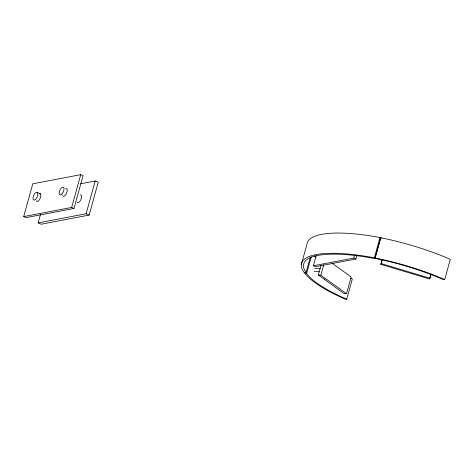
<?xml version="1.0" encoding="UTF-8"?>
<svg xmlns="http://www.w3.org/2000/svg" width="474" height="474" viewBox="0 0 474 474"><rect width="100%" height="100%" fill="white"/><g stroke="black" fill="none" stroke-linecap="round" stroke-linejoin="round"><path stroke-width="0.71" d="M23.7 216.588L32.789 183.805L80.752 174.657L83.086 175.676L73.991 208.459L26.034 217.607L23.7 216.588L71.663 207.44L73.991 208.459M80.669 183.74L95.203 180.967L98.242 182.289L89.148 215.072L41.191 224.22L38.151 222.899L40.521 214.349M71.663 207.44L80.752 174.657M38.151 222.899L86.108 213.75L95.203 180.967M301.334 264.498L306.956 244.228A98.497 25.993 15.5 0 1 379.958 237.533L380.598 238.286L374.981 258.555L363.22 256.564A96.258 25.4 15.5 0 0 303.964 268.628L306.038 272.591L303.905 272.147A98.497 25.993 15.5 0 1 374.341 257.803L374.981 258.555M306.038 272.591L310.109 257.909M350.517 278.125L352.33 278.925L346.719 299.165L341.878 297.02A93.431 24.654 15.5 0 1 308.272 275.59L306.625 273.599L311.27 256.849M356.934 255.439L355.944 259L315.536 266.708L313.403 265.778L316.17 255.8M332.078 263.189L351.175 276.958L346.524 293.708L343.97 293.495L318.315 274.991L321.028 265.215M346.524 293.708L320.874 275.204L323.778 264.735M313.403 265.778L353.811 258.069L354.599 255.219M374.341 257.803L379.958 237.533M375.1 257.969L380.711 237.729A98.497 25.993 15.5 0 1 450.3 259.331L444.689 279.571L443.694 279.79L438.717 277.646A94.148 24.844 15.5 0 0 383.022 260.131L377.245 258.893L375.1 257.969A98.497 25.993 15.5 0 1 444.689 279.571M431.227 274.091L429.604 278.996L380.835 264.326L382.192 259.438M380.835 264.326L382.459 259.42M429.604 278.996L430.955 274.108M346.719 299.165L345.635 299.343A98.497 25.993 15.5 0 1 304.13 272.461L306.625 273.599M314.635 268.284L320.317 268.77M314.262 271.365L319.239 271.786M318.315 274.991L320.874 275.204M381.297 263.609L430.066 278.279M380.711 237.729L381.783 238.191M353.811 258.069L355.944 259M37.28 192.515A4.189 1.902 -66.5 0 1 35.793 199.151A4.189 1.902 -66.5 0 1 33.15 197.036A4.189 1.902 -66.5 0 1 37.28 192.515L40.64 193.979M86.108 213.75L89.148 215.072M80.118 194.873A4.189 1.902 -66.5 0 1 81.018 199.43A4.189 1.902 -66.5 0 1 77.055 201.977M39.852 193.623A4.189 1.902 -66.5 0 1 39.964 198.76A4.189 1.902 -66.5 0 1 36.231 200.81M65.667 188.563A4.189 1.902 -66.5 0 1 66.567 193.125A4.189 1.902 -66.5 0 1 62.604 195.667M315.868 257.382A93.431 24.654 15.5 0 1 314.351 255.853M324.897 279.316A1.552 0.871 -85.2 0 1 324.56 278.842M61.993 193.943A4.189 1.902 -66.5 0 0 63.48 187.301A4.189 1.902 -66.5 0 0 59.351 191.822A4.189 1.902 -66.5 0 0 61.993 193.943"/></g></svg>
